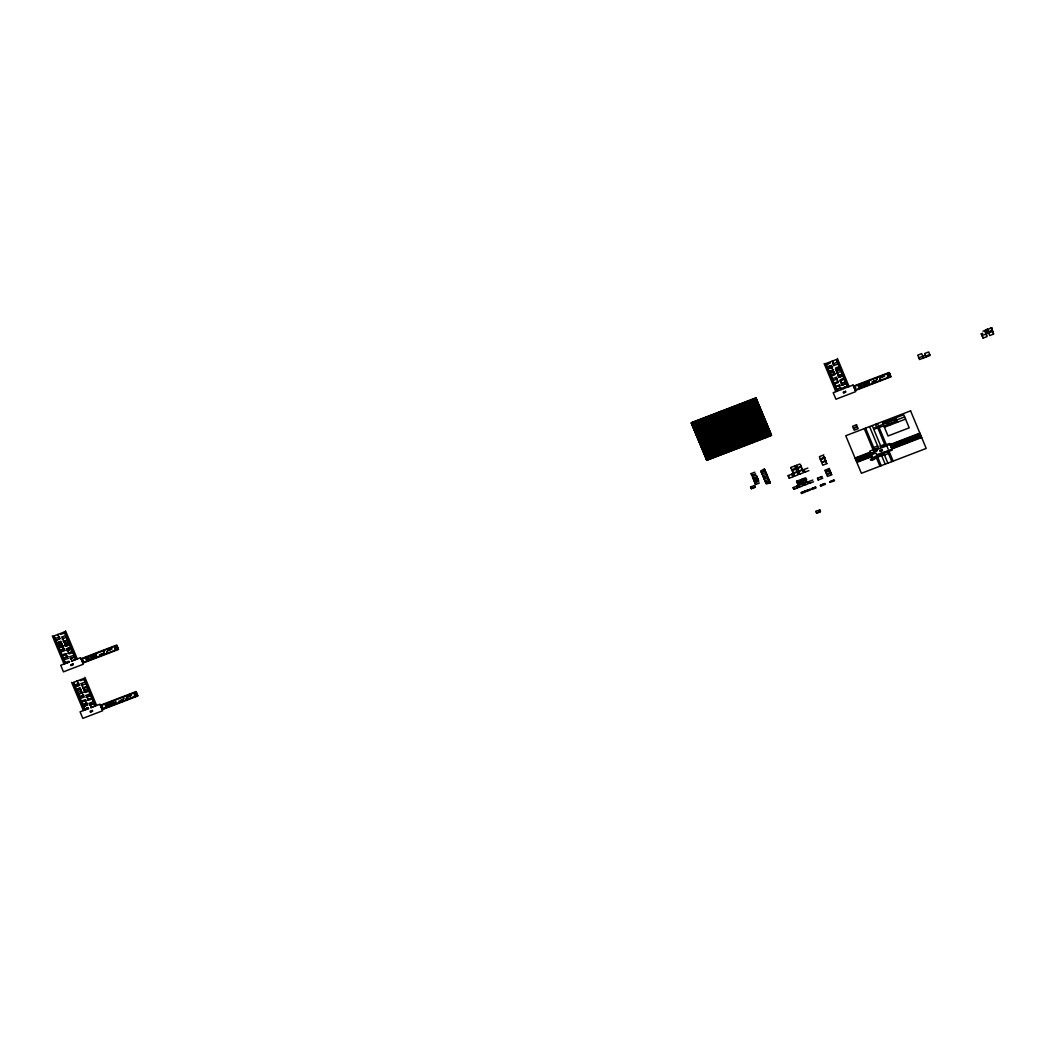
<?xml version="1.0" encoding="UTF-8"?>
<svg xmlns="http://www.w3.org/2000/svg" width="1046" height="1046" viewBox="0 0 1046 1046"><rect width="100%" height="100%" fill="white"/><g stroke="black" fill="none" stroke-linecap="round" stroke-linejoin="round"><path stroke-width="1.5" d="M988.222 331.7L985.476 332.458L985.227 331.778M981.867 334.864L981.423 333.792L982.129 335.505L992.706 331.438L991.255 327.947L990.157 328.366M991.608 328.745L993.7 334.04L989.725 335.57L987.149 329.072L988.836 333.413M63.898 648.808L60.629 652.168L65.257 650.39M83.249 695.315L79.98 698.676L84.608 696.898M987.293 329.425L988.888 332.876M64.29 649.71L63.335 648.075L64.198 649.775M67.545 649.984L67.964 651.37L67.493 649.775M68.788 652.952L72.514 651.71M68.971 653.397L68.33 652.246L68.814 653.502M73.024 652.469L69.284 653.868M88.204 699.996L87.851 698.689L88.374 700.009M86.19 702.598L86.596 703.984L86.125 702.389M842.187 374.01L843.939 378.364L840.435 380.143M991.059 331.072L992.275 330.798M985.986 334.027L986.679 331.647L988.692 332.367M60.877 634.334L64.839 632.804M54.353 637.092L54.078 635.994M54.536 637.524L55.255 639.276M54.98 638.622L59.596 636.792M61.322 637.262L65.937 635.432M55.438 639.707L57.308 643.748M66.199 636.086L64.329 632.059M55.713 640.361L60.341 638.583M55.896 640.361L59.491 638.858M66.382 636.517L67.114 638.269M66.656 637.184L62.054 639.014M67.297 638.701L67.559 639.812M56.811 642.989L60.773 641.46M56.994 642.976L60.746 641.407M57.164 643.865L60.943 642.349M67.755 639.799L63.126 641.577M57.347 644.297L61.322 642.78L61.596 643.434L61.178 642.898M67.938 640.23L63.963 641.76L64.237 642.414L64.146 641.747M58.223 645.931L61.858 644.532M64.839 643.395L68.474 641.996M58.079 646.049L62.041 644.519M64.695 643.512L68.657 641.983M58.798 647.788L69.389 643.735M58.994 647.788L63.453 646.075M69.245 643.852L65.506 645.474L65.231 644.82L65.676 645.408M69.559 644.611L65.806 646.18M65.78 646.127L69.755 644.611M59.897 650.416L64.551 648.546L60.08 650.403M70.657 647.239L67.062 648.742M66.238 649.056L70.84 647.226M71.573 648.978L66.918 650.69L71.429 649.095M62.08 655.659L66.735 653.933L62.263 655.646M72.658 651.593L68.029 653.371M826.222 364.387L830.079 363.027L826.078 364.505M63.165 658.274L67.781 656.443M63.361 658.274L67.82 656.561M69.507 656.927L74.109 655.084M832.786 364.021L837.388 362.191M63.898 660.026L68.5 658.196M827.321 367.002L830.995 365.721M827.177 367.12L831.805 365.342M74.841 656.836L70.187 658.562L74.697 656.953M827.451 367.774L825.909 363.616M838.121 363.93L833.492 365.708M827.634 368.218L828.354 369.957M827.896 368.872L832.551 367.146L828.092 368.859M64.983 662.641L68.814 661.242M691.314 423.185L756.14 398.317M828.537 370.402L829.138 371.369M839.206 366.558L835.427 368.074M691.498 423.63L756.31 398.748M691.681 424.061L756.493 399.18M828.994 371.487L833.597 369.656M839.572 367.434L835.754 368.833M81.013 658.771L116.734 645.068M691.864 424.506L756.676 399.624M829.177 371.931L833.139 370.402L833.414 371.055L829.36 371.918L832.524 379.515L825.725 363.629L836.303 359.563L841.507 372.52M839.755 367.865L835.793 369.395L836.068 370.049L839.611 367.983M81.196 659.215L116.917 645.5L118.368 648.991L82.647 662.706M730.971 409.744L741.562 405.678M692.047 424.938L756.859 400.056M692.23 425.382L757.043 400.5M718.772 415.445L731.337 410.62L730.618 408.868M741.928 406.554L749.864 403.508M692.413 425.814L757.226 400.932M96.101 654.94L95.931 653.619M104.378 651.776L104.064 651.946M109.333 649.867C103.031 652.325 117.531 646.846 109.66 649.736M117.27 646.82L114.785 647.775L117.466 646.807M81.745 660.523L83.065 660.013L81.889 660.405L81.392 659.202M109.451 650.141L109.163 648.533M692.596 426.245L757.409 401.363M829.896 373.67L833.871 372.154M836.512 371.134L840.487 369.617M719.138 416.308L731.703 411.483L732.435 413.235M107.15 651.527L107.79 653.057M692.779 426.69L757.592 401.808M82.111 661.399L83.432 660.889M89.407 658.653L86.099 659.921M90.727 658.143L92.689 657.333L93.238 658.64M94.009 656.823L96.663 655.803M103.959 653.07L99.331 654.848M115.858 648.507L115.008 648.768L115.727 650.011M117.819 647.683L117.178 647.997M692.949 427.121L757.775 402.239M732.069 412.359L742.647 408.306M693.132 427.566L757.958 402.684M693.315 427.997L758.141 403.115M729.781 414.255L750.95 406.123M830.629 375.422L841.206 371.356M693.498 428.429L758.311 403.547M82.83 663.138L118.551 649.435M693.681 428.873L758.494 403.991M830.995 376.299L834.773 374.782M693.864 429.305L758.677 404.423M841.847 372.886L842.409 374.703M694.047 429.749L758.86 404.867M694.23 430.181L759.043 405.299M694.413 430.612L759.226 405.743M837.702 375.815L842.305 373.984M694.596 431.057L759.409 406.175M694.779 431.488L759.592 406.606M832.08 378.914L836.708 377.135M842.762 375.069L844.776 380.378M694.949 431.933L759.775 407.051M695.132 432.364L759.958 407.482M842.841 375.736L838.395 377.501M695.315 432.809L760.128 407.927M695.498 433.24L760.311 408.358M832.812 380.666L837.415 378.835M695.682 433.672L760.494 408.79M695.865 434.116L760.677 409.234M696.048 434.548L760.86 409.666M696.231 434.992L761.043 410.11M840.147 379.868L844.122 378.351M696.414 435.424L761.227 410.542M696.597 435.855L761.41 410.973M833.897 383.281L838.513 381.45M844.488 379.227L839.873 381.058M696.767 436.3L761.593 411.418M696.95 436.731L761.776 411.849M834.263 384.157L838.356 382.522M697.133 437.176L761.959 412.294M845.116 380.757L845.678 382.561M697.316 437.607L762.129 412.725M697.499 438.039L762.312 413.17M697.682 438.483L762.495 413.601M845.573 381.842L840.971 383.673M697.865 438.915L762.678 414.033M698.048 439.359L762.861 414.478M835.362 386.785L840.003 385.059L835.545 386.772M846.031 382.941L847.757 387.085M698.231 439.791L763.044 414.909M698.414 440.235L763.227 415.354M846.109 383.607L841.651 385.32L846.306 383.594M983.044 331.164L992.092 327.686M698.597 440.667L763.41 415.785M698.767 441.098L763.593 416.216M698.95 441.543L763.776 416.661M699.133 441.974L763.959 417.093M836.447 389.4L841.049 387.569M918.819 357.784L925.435 355.248M982.769 333.243L981.449 333.805L983.122 338.106L987.084 336.59L985.646 332.889L986.626 335.491M719.073 434.574L723.034 433.057M836.63 389.4L840.278 388.001M699.316 442.419L764.129 417.537M699.499 442.85L764.312 417.969M836.722 390.053L836.159 388.249L837.179 391.152M840.683 388.537L839.886 387.072L841.141 389.622M847.208 386.222L843.403 387.687L843.795 388.615M987.934 331.49L992.366 330.837M84.203 679.325L80.372 680.724M730.016 431.397L725.388 433.162L725.754 434.038L735.011 430.481L736.279 433.541L741.575 431.514L740.934 429.984M847.391 386.209L842.788 388.04M925.802 356.111L929.763 354.594M989.032 331.844L988.195 331.242L988.745 332.968M73.704 683.6L73.442 682.502M699.682 443.282L764.495 418.4M73.887 684.032L74.619 685.784M699.866 443.726L764.678 418.845M723.767 434.809L715.163 438.104L716.445 441.164L711.149 443.19L710.509 441.66M700.049 444.158L764.861 419.276M700.232 444.602L765.044 419.721M74.344 685.13L78.999 683.404M715.529 438.98L720.158 437.202M730.082 433.397L735.377 431.357M853.497 386.144L889.218 372.441M700.415 445.034L765.227 420.152M700.598 445.478L765.411 420.597M853.68 386.589L854.373 386.392M85.288 681.94L80.686 683.77M74.802 686.215L76.672 690.255M700.768 445.91L765.594 421.028M85.563 682.593L83.693 678.566M700.951 446.341L765.777 421.46M75.207 686.764L79.705 685.104L75.077 686.882M854.229 387.896L855.55 387.386M858.204 386.366L861.512 385.098M862.832 384.601L864.807 383.83L864.271 382.522M877.385 379.005L876.548 379.332L876.025 378.077M884.655 376.22L880.026 377.998M889.95 374.18L887.296 375.2M85.746 683.038L86.478 684.777M701.134 446.786L765.947 421.904M890.041 374.403L889.257 372.991M701.317 447.217L766.13 422.336M81.405 685.522L86.02 683.692M854.595 388.772L855.916 388.262L854.778 388.759L855.288 389.962M866.493 384.196L869.174 383.241L866.689 384.196M890.303 375.056L889.649 375.318L890.669 376.377M701.5 447.662L766.313 422.78M859.747 386.863C855.576 388.367 865.735 384.523 860.073 386.732L860.57 387.935L859.89 386.732M865.029 384.823L863.198 385.464L865.173 384.706L865.722 386.013M874.299 381.267C866.441 384.248 880.902 378.652 874.626 381.149M879.581 379.24L880.418 380.313M701.683 448.093L766.496 423.212M736.829 434.861L730.213 437.398L731.128 439.582M701.866 448.525L766.679 423.643M702.049 448.969L766.862 424.088M855.144 390.08L855.798 389.831M857.119 389.321L890.852 376.377L889.401 372.873L855.693 385.882M76.306 689.379L79.993 688.098M86.648 685.222L86.923 686.32M76.162 689.497L80.137 687.98M855.327 390.511L891.035 376.808M702.232 449.401L767.045 424.519M702.415 449.845L767.228 424.964M76.528 690.373L80.307 688.856M82.477 688.085L87.106 686.307M702.585 450.277L767.411 425.395M76.711 690.805L80.673 689.288L80.947 689.942L80.529 689.406M87.289 686.751L83.327 688.268L83.588 688.922L83.51 688.255M702.768 450.708L767.594 425.84M702.951 451.153L767.777 426.271M703.134 451.584L767.947 426.703M703.317 452.029L768.13 427.147M77.43 692.557L81.405 691.027M84.046 690.02L88.021 688.49M733.834 440.562L729.206 442.34L728.474 440.588L737.731 437.045L736.462 433.985L741.758 431.946L742.385 433.475M703.5 452.46L768.313 427.579M703.683 452.905L768.496 428.023M703.866 453.336L768.679 428.455M704.05 453.768L768.862 428.886M78.162 694.309L88.74 690.242M78.345 694.296L82.791 692.53M84.961 691.759L88.596 690.36M704.233 454.212L769.045 429.331M704.416 454.644L769.228 429.762M89.106 691.118L85.288 692.517M704.586 455.088L769.411 430.207M704.769 455.52L769.595 430.638M704.952 455.951L769.778 431.07M705.135 456.396L769.948 431.514M79.248 696.924L83.915 695.067L79.444 696.911L81.209 701.173M705.318 456.827L770.131 431.946M705.501 457.272L770.314 432.39M85.589 695.564L90.204 693.733M705.684 457.703L770.497 432.822M705.867 458.135L770.68 433.266M706.05 458.579L770.863 433.698M706.233 459.011L771.046 434.129M86.321 697.316L90.741 695.498M86.295 697.264L90.924 695.485M706.416 459.456L771.229 434.574M706.586 459.887L771.412 435.005M81.065 701.291L85.04 699.774M81.575 702.049L85.21 700.65M91.826 698.113L87.367 699.826L92.022 698.1M81.431 702.167L86.06 700.389M92.375 698.976L88.492 700.219M82.673 704.664L87.184 703.069L82.529 704.782M88.871 703.435L93.473 701.605M83.249 706.534L87.877 704.756M83.445 706.521L87.027 705.017M89.59 705.174L94.009 703.357M89.564 705.122L94.205 703.343M84.347 709.162L88.309 707.632M84.53 709.149L88.295 707.58M100.377 705.279L136.085 691.576M100.56 705.723L136.268 692.007L137.732 695.498L102.011 709.214M115.465 701.448L115.295 700.127M123.729 698.283L123.428 698.467M128.697 696.375C122.408 698.859 136.882 693.276 129.024 696.244M136.634 693.328L134.15 694.283L136.817 693.315M101.096 707.031L102.43 706.521L101.24 706.913L100.743 705.71M128.802 696.649L128.527 695.054M126.514 698.035L127.141 699.565M101.462 707.907L102.783 707.397M105.45 706.429L108.745 705.109M113.373 703.33L116.014 702.324M118.682 701.356L123.297 699.526M125.965 698.571L126.762 698.192L127.285 699.447L134.895 696.531M135.222 695.015L134.372 695.276L135.078 696.518M136.542 694.505L137.183 694.191M121.663 701.605L118.551 702.873M123.833 700.833L121.99 701.474L121.048 700.127L121.859 701.605M125.154 700.323L126.958 699.578M137.536 695.512L135.222 696.401L134.725 695.198M102.194 709.646L137.902 695.943M896.187 418.662L873.397 428.415L872.22 425.578M760.69 470.922L764.469 468.961L770.287 482.938L766.313 483.971M761.213 471.733L761.488 472.387M896.723 419.969L904.659 416.923M761.24 472.23L765.201 470.713M761.423 472.23L765.057 470.831M897.272 421.276L873.763 429.291L881.033 446.773M761.959 473.982L765.933 472.465M884.406 427.226L905.575 419.106M762.233 474.636L761.501 472.897M762.586 475.015L763.149 476.819M762.691 475.734L766.653 474.204M753.97 480.598L757.945 479.068M754.166 480.585L757.801 479.186M763.41 477.473L767.385 475.956M763.606 477.473L767.241 476.074M823.803 454.866L819.384 456.684M763.855 478.074L764.417 479.879M819.567 457.128L820.247 459.207L824.876 457.429L820.391 459.089M764.142 479.225L768.117 477.695M764.757 480.258L765.489 481.997M764.874 480.977L768.836 479.447M820.888 460.737L820.43 459.652L825.059 457.873M821.228 461.116L821.515 462.267L826.131 460.436M765.737 482.598L769.372 481.199M765.594 482.716L769.568 481.199M765.777 483.16L765.502 482.507M801.223 467.078L801.733 467.837L801.367 466.961L797.392 468.49L798.49 471.105L802.452 469.589L802.086 468.713L802.269 469.589M807.839 468.085L803.838 469.562L804.936 472.177L808.885 470.608M822.535 464.725L821.698 462.698L826.327 460.933M822.888 465.104L827.399 463.496M873.698 447.557L877.659 446.041M884.641 444.367L880.013 446.145L880.366 447.021L889.636 443.465L890.904 446.524L896.2 444.498L895.559 442.968M889.989 444.341L885.361 446.119L877.725 427.775M855.027 458.017L870.246 452.173M890.081 444.563L919.852 433.136M829.439 468.412L824.863 470.295M855.21 458.449L870.429 452.617M890.264 444.995L920.035 433.567M805.682 477.787L801.851 479.186L802.583 480.938L806.544 479.421L806.27 478.754L802.713 480.82L802.034 479.186M825.202 470.674L825.516 471.877L830.145 470.099L825.66 471.759M870.703 453.271L877.319 450.734L876.404 448.551M855.759 459.756L874.273 452.656L873.554 450.904L886.786 445.831L888.146 449.1M890.813 446.302L920.572 434.888M856.125 460.632L875.96 453.023L881.242 465.692M891.179 447.178L920.938 435.751M825.974 472.975L825.699 472.321L830.328 470.543M826.314 473.341L826.432 474.06L831.034 472.23M856.674 461.953L871.88 456.108M891.728 448.486L921.487 437.071M856.857 462.384L872.063 456.54M876.692 454.762L885.295 451.467M891.911 448.93L921.67 437.503M891.99 449.152L887.361 450.918L891.82 461.626M831.348 473.001L826.706 474.714L827.177 475.865M813.54 481.801L809.565 483.317L808.846 481.578L812.807 480.049M822.797 478.244L818.168 480.022L817.436 478.27L822.064 476.492M832.054 474.688L827.425 476.466M877.699 457.167L882.327 455.389L881.778 454.082L872.521 457.638L871.24 454.579L867.278 456.095L867.918 457.625M888.459 453.546L883.831 455.324L883.099 453.572L892.356 450.015L891.087 446.956L896.383 444.929L897.01 446.459M804.989 491.215L801.354 492.614L801.681 493.385M810.284 489.188L806.649 490.587L806.963 491.345M829.792 481.696L834.263 479.983L829.7 481.931M810.349 489.358L806.466 490.6L806.819 491.463L810.702 489.724M830.053 482.298L834.577 480.755M816.089 487.907L812.114 489.436L811.748 488.56L815.723 487.044L811.944 488.547L812.258 489.319M820.862 486.024L820.535 485.252L824.98 483.487L820.352 485.266L820.718 486.142L825.32 484.298M723.427 445.047L728.068 443.282L727.153 441.098L717.896 444.655L716.628 441.595L712.653 443.125L713.294 444.655M988.47 331.817L988.562 332.785L987.816 330.628M838.369 375.422L843.024 375.723L839.206 377.188M987.842 330.771L986.208 329.83L985.345 331.046A5.269 4.969 -22.6 0 0 985.332 331.713L985.371 332.105M987.96 331.085L988.365 332.027M991.255 327.947L992.706 331.647M992.876 332.079L993.425 333.386M981.305 333.739L982.665 337.021M982.848 337.453L983.122 338.106M926.168 356.987L924.703 353.496L928.678 351.966L930.129 355.47L919.552 359.523L917.734 355.156L921.696 353.64L923.513 358.007M888.355 377.266L888.329 375.828L887.505 376.142L888.015 377.397M887.662 376.076L888.211 377.384M881.647 375.919L882.262 377.384L881.32 376.037M881.464 375.919L882.105 377.449M880.274 380.43L879.634 378.9L880.078 380.443M895.821 417.785L897.638 422.153M876.365 377.946L876.81 379.476L876.169 377.959M875.123 382.339L874.181 380.992L874.796 382.47M874.351 380.94L874.979 382.47M887.884 420.832L888.25 421.708M889.335 424.323L889.701 425.199M868.428 380.992L868.951 382.248L868.115 382.561M868.232 381.005L868.781 382.313M868.088 381.123L868.598 382.313M866.768 383.019L865.591 382.012M865.774 382.012L866.284 383.202M867.186 385.399L866.402 383.987L867.042 385.516M883.321 424.611L882.589 422.859L903.757 414.739L909.209 427.84L888.041 435.973L883.687 425.487M877.502 423.552L878.692 426.389M879.058 427.265L886.328 444.733M889.048 451.284L893.14 461.116M859.158 384.549L859.668 385.752M858.975 384.549L859.524 385.869M875.528 424.31L876.705 427.147M886.707 451.179L887.073 452.055M883.765 453.323L887.858 463.156M853.876 386.575L854.373 387.778M869.566 426.598L878.392 447.78L869.788 451.088L871.057 454.147L865.774 456.174L865.134 454.644M881.111 454.33L885.204 464.163M837.349 358.399L849.077 386.575M875.084 449.048L875.986 451.231M865.604 428.115L874.417 449.309M864.284 428.625L873.096 449.819M875.829 456.37L879.921 466.202M832.524 361.079L832.694 361.955L832.328 361.092M841.415 382.431L842.043 383.96L841.245 382.496M832.956 369.97L832.603 369.094L832.773 369.97M836.512 378.482L837.14 380.012L836.342 378.547M839.297 385.203L839.69 386.131L839.18 385.373M824.13 363.485L835.859 391.662M824.209 457.69L823.581 456.161L824.026 457.69M824.392 458.122L824.758 458.998L824.248 458.24M825.49 460.75L825.124 459.874L825.294 460.75M825.673 461.181L826.301 462.711L825.529 461.299M828.759 468.608L829.033 469.262L828.615 468.726M829.674 470.792L829.936 471.445L829.53 470.909M830.668 473.197L830.942 473.851L830.524 473.315M821.411 476.754L821.685 477.407L821.267 476.871M817.632 478.257L818.312 479.905M804.034 469.549L805.08 472.06M809.029 481.565L809.709 483.2M819.698 509.964L820.299 510.932L819.842 509.847L815.88 511.363L816.599 513.115L820.574 511.599L816.743 512.998L816.063 511.363M799.942 464.019L796.124 465.431L797.209 468.046L801.184 466.529L800.543 464.999L800.988 466.542L797.353 467.928L796.307 465.418M802.491 470.138L803.276 471.55L802.635 470.02L798.673 471.55L799.759 474.165L803.537 472.648M806.584 479.97L802.753 481.369L803.485 483.121L807.46 481.605L803.629 483.004L802.949 481.369M807.499 482.154L807.904 482.69L807.63 482.036L803.668 483.553L804.4 485.305L808.179 483.788M797.588 468.477L798.634 470.988M798.856 471.537L799.902 474.047M803.851 483.553L804.544 485.187M794.659 466.058L795.248 467.026L794.803 465.941L790.828 467.457L791.927 470.085L795.888 468.556L795.431 467.47L795.705 468.569L792.07 469.968L791.024 467.457M795.928 469.118L792.11 470.517L793.195 473.145L797.157 471.615L796.346 469.654L796.974 471.628M797.196 472.177L798.163 474.021L797.34 472.047L793.378 473.577L794.463 476.192L798.242 474.688M800.386 479.813L796.555 481.225L797.287 482.964L801.249 481.448L800.805 480.349L801.066 481.461L797.431 482.847L796.751 481.212M801.288 481.997L801.707 482.533L801.432 481.879L797.47 483.409L798.19 485.148L802.164 483.631L801.89 482.977L798.333 485.03L797.653 483.396M802.204 484.18L802.805 485.161L802.347 484.063L798.373 485.592L799.105 487.331L802.883 485.828M792.293 470.504L793.339 473.027M793.561 473.563L794.607 476.074M798.569 485.579L799.249 487.214M791.914 474.204L792.96 476.715M796.908 486.22L797.588 487.854M788.279 475.603L789.325 478.114M793.273 487.606L793.953 489.253M754.624 398.382L770.261 435.947M753.303 398.892L768.941 436.457M751.982 399.402L767.62 436.966M750.662 399.899L766.3 437.476M749.341 400.409L764.979 437.986M748.021 400.919L763.658 438.496M746.687 401.429L762.325 438.993M745.367 401.939L761.004 439.503M744.046 402.449L759.684 440.013M742.725 402.945L758.363 440.523M741.405 403.455L757.043 441.033M741.196 404.802L743.013 409.169M740.084 403.965L755.722 441.543M738.751 404.475L754.388 442.04M738.554 405.822L738.907 406.698M764.338 469.079L770.104 482.951M737.43 404.985L753.068 442.55M736.109 405.495L751.747 443.059M737.365 410.333L737.718 411.209M734.789 405.992L750.427 443.569M733.468 406.502L749.106 444.079M732.148 407.012L747.785 444.589M730.814 407.522L746.452 445.086M729.493 408.032L745.131 445.596M758.402 480.166L757.5 478.48L758.232 480.232M758.585 480.598L754.702 482.337L753.251 478.846L757.212 477.329L757.487 477.983L757.069 477.447M754.885 472.204L751.067 473.603L751.786 475.355L755.578 473.838M756.166 475.263L752.336 476.662L753.068 478.414L757.029 476.884L756.585 475.799L756.846 476.898M758.703 481.369L754.885 482.781L755.604 484.52L759.396 483.017M728.173 408.541L743.811 446.106M728.696 411.627L727.964 409.888L749.132 401.756L754.584 414.87L733.416 422.989L729.062 412.503M726.852 409.038L742.49 446.616M725.532 409.548L741.169 447.126M751.25 473.603L751.93 475.237M752.532 476.649L753.212 478.297M753.434 478.833L754.846 482.219M755.068 482.768L755.748 484.403M724.211 410.058L739.849 447.636M754.323 485.592L755.003 487.227L751.368 488.626L750.688 486.991M722.878 410.568L738.515 448.133M721.557 411.078L737.195 448.642M720.903 411.326L722.08 414.164M731.533 436.888L732.448 439.072M720.236 411.588L735.874 449.152M718.916 412.085L734.553 449.662M717.595 412.595L733.233 450.172M727.454 436.744L727.768 437.516M716.275 413.105L731.912 450.682M725.14 437.633L725.453 438.392M714.941 413.615L730.579 451.179M713.62 414.124L729.258 451.689M712.3 414.634L727.938 452.199M710.979 415.144L726.617 452.709M709.659 415.641L725.296 453.219M708.338 416.151L723.976 453.729M707.004 416.661L722.642 454.239M705.684 417.171L721.322 454.735M704.363 417.681L720.001 455.245M703.043 418.191L718.68 455.755M701.722 418.688L717.36 456.265M700.402 419.198L716.039 456.775M699.068 419.708L714.706 457.285M697.747 420.217L713.385 457.782M696.427 420.727L712.065 458.292M695.106 421.237L710.744 458.802M693.786 421.734L709.423 459.312M692.465 422.244L708.09 459.822M115.361 648.69L115.871 649.893M108.98 648.546L109.608 650.076M128.331 695.054L128.972 696.584M107.934 652.939L107.411 651.684L106.6 652.05M103.868 650.573L104.325 652.103L103.685 650.573M123.232 697.081L123.676 698.61L123.049 697.094M102.639 654.966L101.697 653.619L102.495 655.084M117.217 703.37L114.053 704.533L113.282 703.121L113.909 704.651M95.748 653.619L96.297 654.94M115.112 700.14L115.648 701.448M93.29 654.626L94.31 655.698L93.107 654.639M94.702 658.012L93.918 656.6L94.558 658.13M112.654 701.147L113.674 702.206L112.458 701.147M91.787 655.149L92.323 656.457L90.348 657.215L92.14 656.47L91.643 655.267M111.138 701.657L111.687 702.964L109.699 703.736L111.491 702.977L110.994 701.774M112.589 705.148L112.053 703.84L110.092 704.664M92.545 657.45L93.042 658.653M111.909 703.958L112.406 705.161L107.45 707.07L106.94 705.867M86.674 657.176L87.184 658.365C92.859 656.182 82.804 660.222 86.844 658.496L86.347 657.293M87.589 659.359L88.086 660.562M106.038 703.683L106.535 704.886C112.223 702.742 102.103 706.665 106.208 705.004L105.698 703.801M86.491 657.176L87.04 658.483M87.393 659.359L87.942 660.68M105.842 703.683L106.391 705.004M106.757 705.867L107.307 707.188M87.263 659.477L87.759 660.68M106.614 705.998L107.11 707.188L102.155 709.096L101.658 707.894M82.294 661.386L82.791 662.589M65.532 630.777L77.26 658.954M84.883 677.285L96.611 705.462M75.927 659.464L75.482 658.365L75.743 659.464L71.285 661.177L80.568 657.686L83.288 664.236L63.453 671.846L60.72 665.295L69.324 662L65.493 663.399L63.623 659.372L65.349 663.517M95.291 705.972L94.833 704.873L95.108 705.972L90.636 707.684L99.919 704.193L102.652 710.744L82.804 718.367L80.084 711.803L88.675 708.508L84.857 709.907L82.974 705.88L84.713 710.025M67.794 640.348L71.115 647.879L64.473 631.941L53.895 635.994L59.426 648.821L57.543 644.284M87.145 686.869L90.466 694.387L83.837 678.449L73.259 682.502L78.777 695.328L76.894 690.805M63.924 641.198L63.414 640.453L63.78 641.316M72.109 660.863L71.599 660.104L71.965 660.98M83.288 687.719L82.778 686.961L83.144 687.837M91.46 707.371L90.963 706.612L91.316 707.488M57.87 634.477L58.223 635.353L57.726 634.595M65.833 653.698L61.714 654.783L60.119 650.324M60.76 652.037C59.217 649.357 64.473 661.098 61.897 654.77M80.124 698.558C78.568 695.865 83.824 707.606 81.261 701.278M52.3 635.85L64.028 664.027M71.651 682.358L83.379 710.535M58.589 636.216L59.06 637.812L58.589 636.216M62.59 637.982L63.061 639.577L62.59 637.982M61.779 643.865L62.067 645.029L61.779 643.865M64.591 642.793L64.878 643.944L64.591 642.793M62.59 645.827L62.969 647.213L62.59 645.827M59.609 649.252L60.171 651.07L59.609 649.252M71.298 648.324L71.86 650.128L71.298 648.324M72.2 650.507L74.384 655.75L72.2 650.507M65.95 653.92L66.238 655.071L65.95 653.92M62.878 657.123L63.44 658.928L62.878 657.123M66.774 655.881L67.245 657.476L66.774 655.881M833.231 362.766L833.701 364.361L833.231 362.766M70.762 657.646L71.233 659.228L70.762 657.646M74.567 656.182L75.129 657.986L74.567 656.182M831.596 366.688L832.067 368.284L831.596 366.688M755.957 397.872L691.131 422.754L706.769 460.332L771.595 435.45L755.957 397.872M833.597 371.5L833.884 372.651L833.597 371.5M836.408 370.415L836.695 371.578L836.408 370.415M72.998 663.935L70.683 664.825L71.01 665.596L73.325 664.707L72.998 663.935M72.579 664.288L71.429 665.243L72.579 664.288M834.42 373.461L834.525 374.18L834.42 373.461M837.231 372.389L837.611 373.762L837.231 372.389M838.134 374.573L838.722 376.338L838.134 374.573M832.708 379.946L833.27 381.751L832.708 379.946M833.61 382.13L835.976 387.805L833.61 382.13M837.506 380.888L837.911 382.221L837.506 380.888M840.592 380.469L840.879 381.62L840.592 380.469M77.587 681.861L77.077 681.103L77.587 681.861M853.052 385.059L833.204 392.668L835.937 399.232L855.772 391.609L853.052 385.059M77.953 682.737L78.424 684.319L77.953 682.737M845.495 391.309L843.181 392.198L843.494 392.969L845.809 392.08L845.495 391.309M81.941 684.489L82.412 686.084L81.941 684.489M845.063 391.675L843.926 392.616L845.063 391.675M727.022 437.097L725.885 438.039L727.022 437.097M81.13 690.373L81.418 691.537L81.13 690.373M83.942 689.301L84.229 690.452L83.942 689.301M81.954 692.347L82.333 693.72L81.954 692.347M84.765 691.262L84.87 691.981L84.765 691.262M78.96 695.773L79.522 697.577L78.96 695.773M82.856 694.531L83.445 696.296L82.856 694.531M86.844 696.283L87.328 697.878L86.844 696.283M90.649 694.832L91.211 696.636L90.649 694.832M91.564 697.015L93.748 702.258L91.564 697.015M85.314 700.428L85.602 701.578L85.314 700.428M82.242 703.631L82.804 705.449L82.242 703.631M90.126 704.154L90.597 705.749L90.126 704.154M93.931 702.69L94.493 704.507L93.931 702.69M92.362 710.443L90.048 711.332L90.361 712.104L92.676 711.215L92.362 710.443M91.93 710.809L90.793 711.751L91.93 710.809M856.53 424.754L852.568 426.284L853.288 428.036L857.262 426.507L856.53 424.754M857.445 426.938L853.471 428.468L854.203 430.22L858.165 428.69L857.445 426.938M910.582 410.856L845.756 435.737L861.394 473.302L926.207 448.42L910.582 410.856M895.036 419.603L887.1 422.649L887.832 424.401L895.768 421.355L895.036 419.603M754.467 485.475L750.505 486.991L751.224 488.744L755.199 487.214L754.467 485.475M792.057 474.086L788.083 475.603L789.181 478.231L793.143 476.701L792.057 474.086M882.079 449.728L879.764 450.617L880.078 451.375L882.393 450.486L882.079 449.728M881.647 450.081L880.51 451.022L881.647 450.081M797.052 486.102L793.09 487.619L793.809 489.371L797.784 487.841L797.052 486.102M805.132 491.097L801.171 492.627L801.537 493.503L805.498 491.973L805.132 491.097M871.749 460.201A2.628 0.876 -20.8 0 0 875.371 458.135A2.628 0.876 -20.8 0 0 871.553 458.658A2.628 0.876 -20.8 0 0 871.749 460.201M717.177 447.217A2.628 0.876 -20.8 0 0 720.746 445.138A2.628 0.876 -20.8 0 0 716.889 445.701A2.628 0.876 -20.8 0 0 717.177 447.217"/></g></svg>
